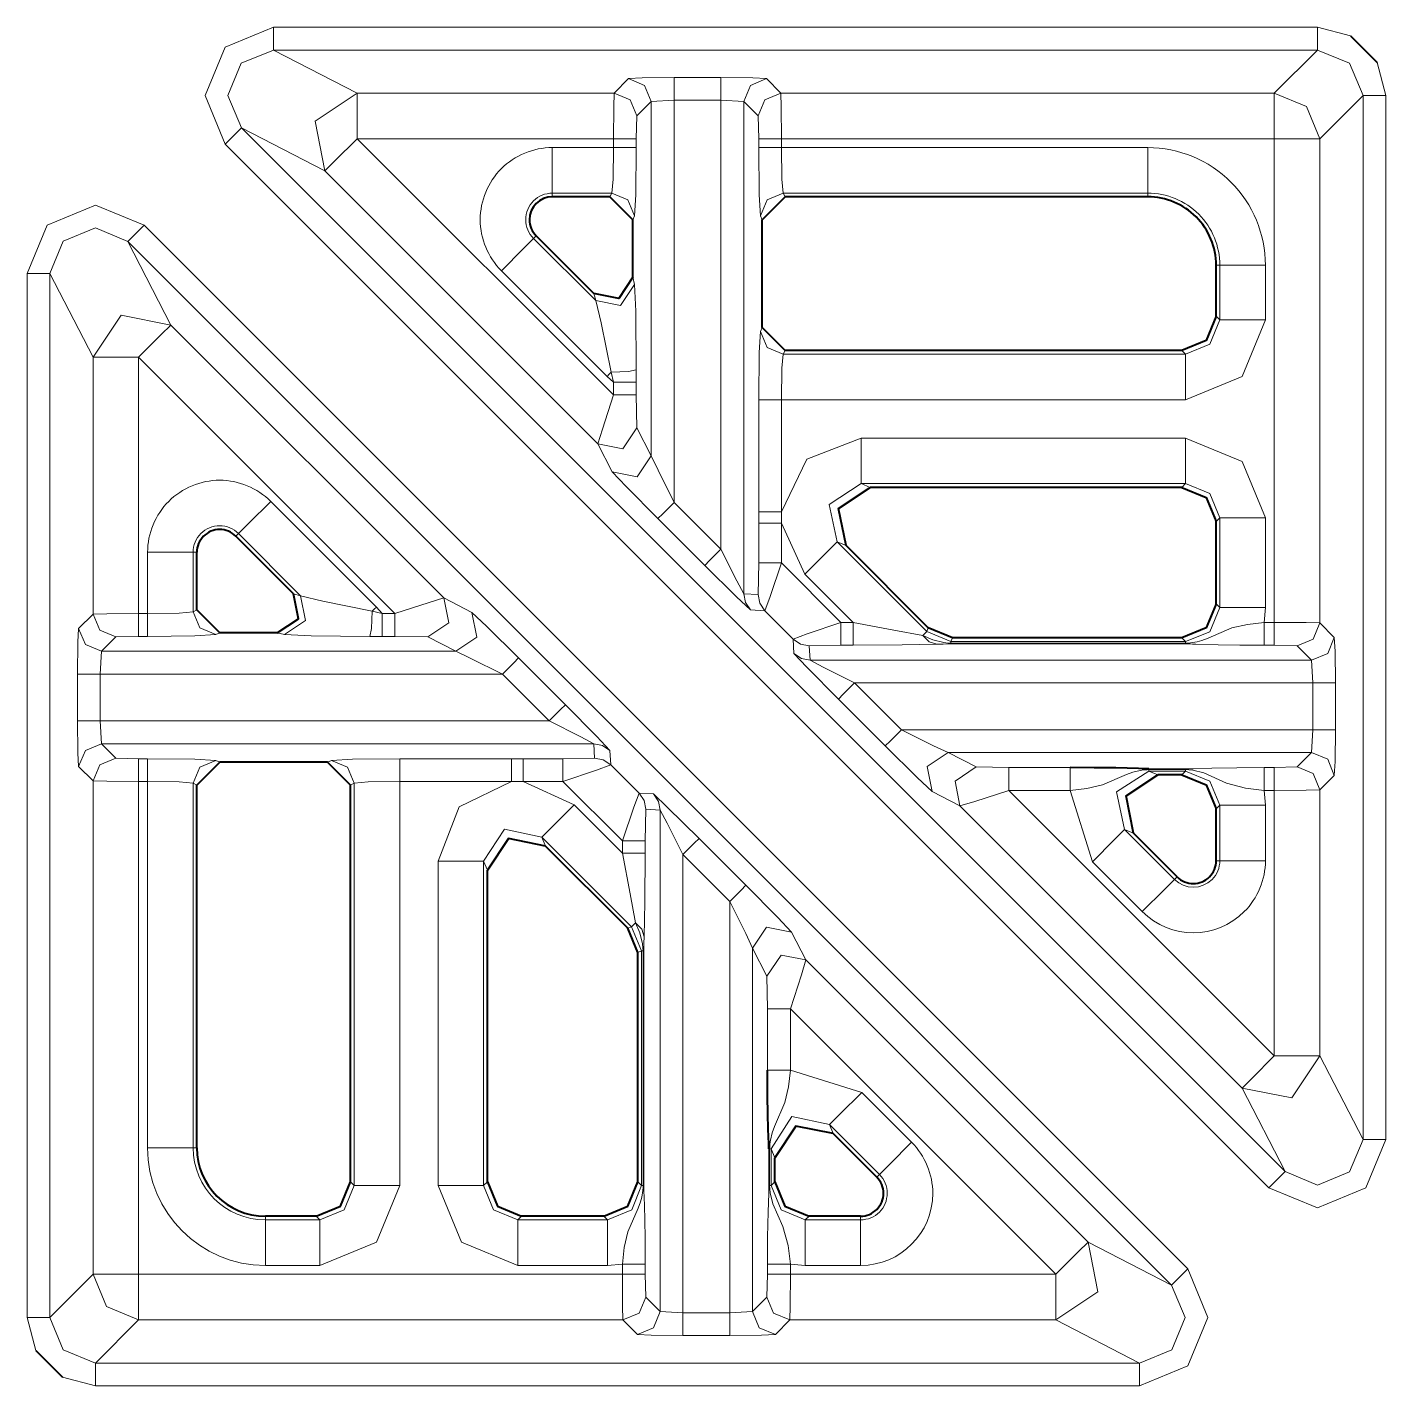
# Model space of a CAD drawing. Header units: millimetres. Extents: x 0 to 2941, y -405 to 1422.
# Drawn here: x 911.58 to 941.35, y 455.9 to 485.68 of the extents above; entities that cross this region are included whole.
import ezdxf

# ---------------------------------------------------------------- set-up
doc = ezdxf.new("R2010")
doc.units = ezdxf.units.MM
doc.layers.add('FINE', color=9, linetype='Continuous')
doc.layers.add('OUTLINE', color=7, linetype='Continuous')

msp = doc.modelspace()

# ---------------------------------------------------------------- linework, layer by layer
at = {"layer": 'FINE', "lineweight": 9}
for p, q in [((939.854, 485.677), (916.98, 485.677)), ((940.581, 485.489), (939.854, 485.677)), ((918.813, 484.234), (916.98, 485.177)), ((941.354, 484.178), (941.165, 484.905)), ((926.782, 484.574), (925.757, 484.574)), ((928.097, 484.234), (927.782, 484.549)), ((924.442, 484.234), (918.813, 484.234)), ((938.91, 484.234), (928.097, 484.234)), ((939.91, 483.234), (940.854, 484.178)), ((940.854, 484.178), (940.854, 461.304)), ((941.354, 461.304), (941.354, 484.178)), ((924.942, 483.734), (925.257, 484.049)), ((925.257, 484.049), (925.757, 484.075)), ((925.257, 476.286), (925.257, 484.049)), ((925.757, 484.075), (925.757, 475.263)), ((925.757, 484.075), (926.782, 484.075)), ((926.782, 474.237), (926.782, 484.075)), ((926.782, 484.075), (927.282, 484.049)), ((927.282, 484.049), (927.598, 483.734)), ((927.282, 484.049), (927.282, 473.261)), ((924.929, 483.234), (924.942, 483.734)), ((927.598, 483.734), (927.61, 483.234)), ((916.274, 483.47), (918.106, 482.527)), ((939.147, 460.598), (916.274, 483.47)), ((918.813, 483.234), (924.429, 483.234)), ((924.429, 477.618), (918.813, 483.234)), ((924.429, 483.234), (924.429, 483.039)), ((924.929, 483.039), (924.929, 483.234)), ((927.61, 483.234), (927.61, 483.039)), ((928.11, 483.234), (938.91, 483.234)), ((928.11, 483.039), (928.11, 483.234)), ((938.91, 483.234), (938.91, 472.634)), ((939.91, 472.621), (939.91, 483.234)), ((915.92, 483.117), (938.793, 460.244)), ((924.429, 483.039), (923.088, 483.039)), ((936.135, 483.039), (928.11, 483.039)), ((918.106, 482.527), (924.088, 476.545)), ((923.088, 482.04), (924.392, 482.04)), ((923.088, 481.959), (923.088, 482.04)), ((924.392, 482.04), (924.351, 481.959)), ((928.147, 482.04), (936.135, 482.04)), ((928.188, 481.959), (928.147, 482.04)), ((936.135, 482.04), (936.135, 481.959)), ((924.851, 481.458), (924.892, 481.54)), ((927.648, 481.54), (927.689, 481.458)), ((914.14, 481.337), (937.013, 458.464)), ((922.677, 481.047), (922.735, 481.105)), ((924.039, 479.686), (922.677, 481.047)), ((911.58, 457.403), (911.58, 480.277)), ((921.971, 480.341), (924.287, 478.025)), ((937.635, 480.459), (937.716, 480.459)), ((937.716, 480.459), (937.716, 479.261)), ((938.715, 479.261), (938.715, 480.459)), ((924.892, 480.039), (924.851, 480.196)), ((923.998, 479.841), (924.039, 479.686)), ((914.73, 479.15), (920.712, 473.169)), ((927.689, 479.093), (927.648, 479.011)), ((937.716, 479.261), (937.635, 479.342)), ((928.147, 478.512), (928.188, 478.593)), ((936.967, 478.512), (928.147, 478.512)), ((936.886, 478.593), (936.967, 478.512)), ((914.023, 478.444), (914.023, 472.828)), ((919.639, 472.828), (914.023, 478.444)), ((924.929, 477.898), (924.928, 478.167)), ((924.287, 478.025), (924.429, 477.898)), ((924.381, 478.12), (924.429, 477.898)), ((924.429, 477.898), (924.429, 477.618)), ((924.929, 477.618), (924.929, 477.898)), ((924.942, 476.899), (924.929, 477.618)), ((927.61, 477.513), (927.61, 475.06)), ((928.11, 477.513), (936.967, 477.513)), ((928.11, 475.06), (928.11, 477.513)), ((925.257, 476.286), (924.942, 476.899)), ((924.088, 476.545), (924.403, 475.933)), ((936.967, 476.673), (929.858, 476.673)), ((936.967, 475.675), (936.886, 475.593)), ((916.916, 475.286), (919.232, 472.97)), ((926.782, 474.237), (925.757, 475.263)), ((925.403, 474.909), (926.429, 473.883)), ((937.635, 474.844), (937.716, 474.926)), ((937.716, 474.926), (937.716, 472.961)), ((938.715, 472.961), (938.715, 474.926)), ((927.61, 474.805), (927.61, 473.937)), ((928.11, 474.805), (928.622, 473.69)), ((928.11, 473.937), (928.11, 474.805)), ((929.328, 474.396), (929.525, 474.315)), ((931.293, 472.431), (929.328, 474.396)), ((914.219, 472.828), (914.219, 474.169)), ((915.217, 474.169), (915.217, 472.865)), ((915.299, 474.169), (915.217, 474.169)), ((927.61, 473.937), (927.598, 473.243)), ((928.622, 473.69), (929.678, 472.634)), ((927.598, 473.243), (927.282, 473.261)), ((914.023, 472.828), (914.219, 472.828)), ((915.217, 472.865), (915.299, 472.906)), ((919.137, 472.876), (919.359, 472.828)), ((919.232, 472.97), (919.359, 472.828)), ((919.359, 472.828), (919.639, 472.828)), ((927.429, 472.908), (927.744, 472.89)), ((927.744, 472.89), (928.366, 472.268)), ((937.716, 472.961), (937.635, 473.042)), ((938.684, 472.634), (938.715, 472.961)), ((931.327, 472.513), (931.293, 472.431)), ((938.91, 472.634), (938.684, 472.634)), ((940.225, 472.306), (939.91, 472.621)), ((913.523, 472.316), (913.208, 472)), ((914.023, 472.328), (913.523, 472.316)), ((914.219, 472.328), (914.023, 472.328)), ((915.799, 472.406), (915.717, 472.365)), ((917.218, 472.365), (917.061, 472.406)), ((919.359, 472.328), (919.09, 472.328)), ((919.639, 472.328), (919.359, 472.328)), ((920.358, 472.315), (919.639, 472.328)), ((920.971, 472), (920.358, 472.315)), ((928.366, 472.268), (928.384, 471.953)), ((931.823, 472.212), (931.856, 472.293)), ((936.967, 472.212), (931.823, 472.212)), ((936.886, 472.293), (936.967, 472.212)), ((913.208, 472), (913.182, 471.5)), ((920.971, 472), (913.208, 472)), ((928.719, 472.121), (929.414, 472.134)), ((928.737, 471.806), (928.719, 472.121)), ((929.414, 472.134), (929.678, 472.134)), ((936.967, 472.18), (931.823, 472.18)), ((931.823, 472.163), (936.967, 472.163)), ((939.41, 472.121), (939.725, 471.806)), ((939.725, 471.806), (928.737, 471.806)), ((939.725, 471.806), (939.751, 471.306)), ((912.683, 470.475), (912.683, 471.5)), ((913.182, 471.5), (921.994, 471.5)), ((913.182, 471.5), (913.182, 470.475)), ((923.02, 470.475), (921.994, 471.5)), ((929.713, 471.306), (939.751, 471.306)), ((930.739, 470.281), (929.713, 471.306)), ((939.751, 471.306), (939.751, 470.281)), ((940.251, 470.281), (940.251, 471.306)), ((929.359, 470.953), (930.385, 469.927)), ((923.02, 470.475), (913.182, 470.475)), ((913.182, 470.475), (913.208, 469.975)), ((939.751, 470.281), (930.739, 470.281)), ((939.751, 470.281), (939.725, 469.781)), ((913.208, 469.975), (923.996, 469.975)), ((913.208, 469.975), (913.523, 469.66)), ((924.014, 469.66), (923.996, 469.975)), ((913.523, 469.66), (914.023, 469.647)), ((914.023, 469.647), (914.219, 469.647)), ((915.717, 469.609), (915.799, 469.568)), ((918.164, 469.568), (918.246, 469.609)), ((919.743, 469.647), (922.197, 469.647)), ((922.452, 469.647), (923.32, 469.647)), ((923.32, 469.647), (924.014, 469.66)), ((924.349, 469.828), (924.367, 469.513)), ((931.763, 469.781), (939.725, 469.781)), ((932.375, 469.465), (931.763, 469.781)), ((939.725, 469.781), (939.41, 469.465)), ((913.023, 469.159), (912.708, 469.475)), ((924.367, 469.513), (924.989, 468.891)), ((933.095, 469.453), (932.375, 469.465)), ((934.435, 469.453), (933.095, 469.453)), ((936.967, 469.423), (936.158, 469.423)), ((936.158, 469.407), (936.967, 469.407)), ((936.354, 469.293), (936.158, 469.375)), ((936.158, 469.375), (936.967, 469.375)), ((936.967, 469.375), (936.886, 469.293)), ((938.91, 469.453), (938.684, 469.453)), ((939.41, 469.465), (938.91, 469.453)), ((939.91, 468.966), (940.225, 469.281)), ((913.023, 458.347), (913.023, 469.159)), ((914.219, 469.147), (914.023, 469.147)), ((914.023, 469.147), (914.023, 458.347)), ((914.219, 461.122), (914.219, 469.147)), ((915.299, 469.069), (915.217, 469.11)), ((915.217, 469.11), (915.217, 461.122)), ((919.743, 469.147), (919.743, 460.29)), ((922.197, 469.147), (919.743, 469.147)), ((922.452, 469.147), (923.567, 468.635)), ((938.91, 463.137), (933.095, 468.953)), ((933.095, 468.953), (934.435, 468.953)), ((934.435, 468.953), (934.922, 467.39)), ((938.684, 468.953), (938.91, 468.953)), ((938.715, 468.626), (938.684, 468.953)), ((938.91, 468.953), (938.91, 463.137)), ((924.989, 468.891), (925.305, 468.873)), ((931.409, 468.927), (932.021, 468.612)), ((925.136, 468.538), (925.123, 467.844)), ((925.451, 468.52), (925.136, 468.538)), ((932.021, 468.612), (938.203, 462.43)), ((938.715, 467.412), (938.715, 468.626)), ((935.628, 468.096), (935.825, 468.015)), ((936.723, 467.001), (935.628, 468.096)), ((922.861, 467.929), (922.942, 467.732)), ((924.826, 465.964), (922.861, 467.929)), ((925.123, 467.844), (925.123, 467.579)), ((926.304, 467.898), (927.33, 466.872)), ((925.951, 467.544), (925.951, 457.506)), ((926.977, 466.518), (925.951, 467.544)), ((934.922, 467.39), (936.017, 466.295)), ((936.781, 467.058), (936.723, 467.001)), ((926.977, 457.506), (926.977, 466.518)), ((924.744, 465.93), (924.826, 465.964)), ((925.045, 465.434), (924.826, 465.964)), ((928.33, 465.848), (928.645, 465.236)), ((925.045, 465.434), (924.964, 465.401)), ((925.045, 460.29), (925.045, 465.434)), ((925.077, 460.29), (925.077, 465.434)), ((925.094, 465.434), (925.094, 460.29)), ((928.645, 465.236), (934.827, 459.054)), ((927.804, 464.162), (927.791, 464.882)), ((927.804, 462.822), (927.804, 464.162)), ((934.12, 458.347), (928.304, 464.162)), ((928.304, 464.162), (928.304, 462.822)), ((928.304, 462.822), (929.867, 462.335)), ((938.203, 462.43), (939.147, 460.598)), ((929.867, 462.335), (930.962, 461.24)), ((930.256, 460.533), (929.161, 461.629)), ((929.161, 461.629), (929.242, 461.432)), ((915.217, 461.122), (915.299, 461.122)), ((927.833, 460.29), (927.833, 461.099)), ((927.85, 461.099), (927.85, 460.29)), ((927.964, 460.903), (927.882, 461.099)), ((927.882, 461.099), (927.882, 460.29)), ((918.664, 460.371), (918.745, 460.29)), ((924.964, 460.371), (925.045, 460.29)), ((927.882, 460.29), (927.964, 460.371)), ((930.199, 460.476), (930.256, 460.533)), ((916.799, 459.622), (916.799, 459.541)), ((916.799, 459.541), (917.996, 459.541)), ((917.996, 459.541), (917.915, 459.622)), ((924.296, 459.541), (924.215, 459.622)), ((928.713, 459.622), (928.631, 459.541)), ((928.631, 459.541), (929.845, 459.541)), ((929.845, 459.541), (929.845, 459.622)), ((934.827, 459.054), (936.659, 458.11)), ((917.996, 458.543), (916.799, 458.543)), ((924.296, 458.543), (922.331, 458.543)), ((924.623, 458.573), (924.296, 458.543)), ((924.623, 458.347), (924.623, 458.573)), ((925.123, 458.573), (925.123, 458.347)), ((927.804, 458.347), (927.804, 458.573)), ((928.304, 458.573), (928.304, 458.347)), ((928.631, 458.543), (928.304, 458.573)), ((929.845, 458.543), (928.631, 458.543)), ((912.08, 457.403), (913.023, 458.347)), ((914.023, 458.347), (924.623, 458.347)), ((925.123, 458.347), (925.136, 457.847)), ((927.792, 457.847), (927.804, 458.347)), ((928.304, 458.347), (934.12, 458.347)), ((927.476, 457.532), (927.792, 457.847)), ((911.768, 456.676), (911.58, 457.403)), ((914.023, 457.347), (913.079, 456.403)), ((924.636, 457.347), (914.023, 457.347)), ((924.951, 457.032), (924.636, 457.347)), ((925.451, 457.532), (925.951, 457.506)), ((925.951, 457.506), (926.977, 457.506)), ((926.977, 457.506), (927.476, 457.532)), ((935.953, 456.403), (934.12, 457.347)), ((926.977, 457.006), (925.951, 457.006)), ((913.079, 456.403), (935.953, 456.403)), ((913.079, 455.904), (912.352, 456.092)), ((935.953, 455.904), (913.079, 455.904))]:
    msp.add_line(p, q, dxfattribs=at)
for points in [[(916.98, 485.677), (915.919, 485.238), (915.48, 484.178), (915.92, 483.117)], [(916.98, 485.177), (916.98, 485.328), (916.98, 485.677)], [(939.854, 485.177), (939.854, 485.328), (939.854, 485.677)], [(916.274, 483.47), (915.979, 484.178), (916.272, 484.885), (916.98, 485.177)], [(916.98, 485.177), (939.854, 485.177), (938.91, 484.234)], [(939.854, 485.177), (940.561, 484.885), (940.854, 484.178)], [(925.757, 484.574), (925.059, 484.567), (924.757, 484.549), (924.442, 484.234)], [(925.257, 484.049), (925.11, 484.402), (924.757, 484.549)], [(925.757, 484.075), (925.757, 484.423), (925.757, 484.574)], [(926.782, 484.075), (926.782, 484.423), (926.782, 484.574)], [(927.782, 484.549), (927.48, 484.567), (926.782, 484.574)], [(927.282, 484.049), (927.429, 484.402), (927.782, 484.549)], [(918.813, 484.234), (917.891, 483.616), (918.106, 482.527)], [(918.813, 484.234), (918.813, 483.932), (918.813, 483.234)], [(924.442, 484.234), (924.433, 483.932), (924.429, 483.234)], [(924.942, 483.734), (924.795, 484.087), (924.442, 484.234)], [(927.598, 483.734), (927.744, 484.087), (928.097, 484.234)], [(928.11, 483.234), (928.106, 483.932), (928.097, 484.234)], [(939.91, 483.234), (939.617, 483.941), (938.91, 484.234)], [(938.91, 483.234), (938.91, 483.932), (938.91, 484.234)], [(941.354, 484.178), (941.005, 484.178), (940.854, 484.178)], [(916.274, 483.47), (916.168, 483.365), (915.92, 483.117)], [(918.106, 482.527), (918.318, 482.738), (918.813, 483.234)], [(924.929, 483.234), (924.778, 483.234), (924.429, 483.234)], [(927.61, 483.234), (927.761, 483.234), (928.11, 483.234)], [(938.91, 483.234), (939.608, 483.234), (939.91, 483.234)], [(923.088, 483.039), (923.088, 482.35), (923.088, 482.04)], [(924.429, 483.039), (924.418, 482.35), (924.392, 482.04)], [(924.929, 483.039), (924.778, 483.039), (924.429, 483.039)], [(924.892, 481.54), (924.918, 482.006), (924.929, 483.039)], [(927.61, 483.039), (927.761, 483.039), (928.11, 483.039)], [(927.61, 483.039), (927.621, 482.006), (927.648, 481.54)], [(928.147, 482.04), (928.121, 482.35), (928.11, 483.039)], [(936.135, 483.039), (936.135, 482.35), (936.135, 482.04)], [(924.892, 481.54), (924.745, 481.893), (924.392, 482.04)], [(927.648, 481.54), (927.794, 481.893), (928.147, 482.04)], [(911.58, 480.277), (912.019, 481.338), (913.079, 481.777), (914.14, 481.337)], [(913.787, 480.983), (913.079, 481.278), (912.372, 480.985), (912.08, 480.277)], [(913.787, 480.983), (913.892, 481.089), (914.14, 481.337)], [(936.659, 458.11), (913.787, 480.983), (914.73, 479.15)], [(921.971, 480.341), (922.458, 480.828), (922.677, 481.047)], [(912.08, 480.277), (911.929, 480.277), (911.58, 480.277)], [(913.023, 478.444), (912.08, 480.277), (912.08, 457.403)], [(938.715, 480.459), (938.026, 480.459), (937.716, 480.459)], [(924.039, 479.686), (924.583, 479.58), (924.892, 480.039)], [(924.928, 478.167), (924.916, 479.456), (924.892, 480.039)], [(924.039, 479.686), (924.156, 479.196), (924.381, 478.12)], [(913.023, 478.444), (913.641, 479.366), (914.73, 479.15)], [(914.73, 479.15), (914.519, 478.939), (914.023, 478.444)], [(937.716, 479.261), (937.498, 478.73), (936.967, 478.512)], [(936.967, 477.513), (938.203, 478.025), (938.715, 479.261)], [(937.716, 479.261), (938.026, 479.261), (938.715, 479.261)], [(927.648, 479.011), (927.621, 478.546), (927.61, 477.513)], [(928.147, 478.512), (927.794, 478.659), (927.648, 479.011)], [(928.11, 477.513), (928.121, 478.202), (928.147, 478.512)], [(936.967, 478.512), (936.967, 478.202), (936.967, 477.513)], [(912.708, 472.5), (913.023, 472.815), (913.023, 478.444)], [(913.023, 478.444), (913.325, 478.444), (914.023, 478.444)], [(924.381, 478.12), (924.76, 478.132), (924.928, 478.167)], [(924.381, 478.12), (924.334, 478.073), (924.287, 478.025)], [(924.429, 477.898), (924.778, 477.898), (924.929, 477.898)], [(924.429, 477.618), (924.185, 476.871), (924.088, 476.545)], [(924.429, 477.618), (924.778, 477.618), (924.929, 477.618)], [(928.11, 477.513), (927.761, 477.513), (927.61, 477.513)], [(924.088, 476.545), (924.633, 476.437), (924.942, 476.899)], [(929.858, 476.673), (928.664, 476.208), (928.11, 475.06)], [(929.858, 475.675), (929.858, 475.985), (929.858, 476.673)], [(936.967, 475.675), (936.967, 475.985), (936.967, 476.673)], [(938.715, 474.926), (938.203, 476.162), (936.967, 476.673)], [(924.403, 475.933), (924.948, 475.825), (925.257, 476.286)], [(925.757, 475.263), (925.408, 475.968), (925.257, 476.286)], [(924.403, 475.933), (924.706, 475.614), (925.403, 474.909)], [(929.328, 474.396), (929.153, 475.218), (929.858, 475.675)], [(930.054, 475.593), (929.858, 475.675), (936.967, 475.675)], [(936.967, 475.675), (937.498, 475.457), (937.716, 474.926)], [(916.916, 475.286), (916.429, 474.799), (916.21, 474.58)], [(925.403, 474.909), (925.509, 475.015), (925.757, 475.263)], [(928.11, 475.06), (927.761, 475.06), (927.61, 475.06)], [(927.61, 475.06), (927.61, 474.933), (927.61, 474.805)], [(928.11, 474.805), (928.109, 474.933), (928.11, 475.06)], [(937.716, 474.926), (938.026, 474.926), (938.715, 474.926)], [(928.11, 474.805), (927.761, 474.805), (927.61, 474.805)], [(917.416, 473.259), (917.571, 473.218), (916.21, 474.58), (916.152, 474.522)], [(928.622, 473.69), (929.109, 474.177), (929.328, 474.396)], [(914.219, 474.169), (914.907, 474.169), (915.217, 474.169)], [(926.429, 473.883), (926.535, 473.989), (926.782, 474.237)], [(927.282, 473.261), (927.131, 473.546), (926.782, 474.237)], [(926.429, 473.883), (927.127, 473.192), (927.429, 472.908)], [(928.11, 473.937), (927.761, 473.937), (927.61, 473.937)], [(927.744, 472.89), (927.859, 473.198), (928.11, 473.937)], [(929.678, 472.634), (929.414, 472.634), (928.11, 473.937)], [(917.571, 473.218), (917.677, 472.674), (917.218, 472.365)], [(917.571, 473.218), (918.061, 473.101), (919.137, 472.876)], [(919.639, 472.828), (920.386, 473.072), (920.712, 473.169)], [(920.712, 473.169), (920.82, 472.624), (920.358, 472.315)], [(920.712, 473.169), (921.324, 472.853), (921.643, 472.552), (922.348, 471.854), (923.374, 470.828), (924.064, 470.13), (924.349, 469.828)], [(927.429, 472.908), (927.32, 473.07), (927.282, 473.261)], [(927.744, 472.89), (927.635, 473.052), (927.598, 473.243)], [(913.023, 472.815), (913.325, 472.824), (914.023, 472.828)], [(913.523, 472.316), (913.17, 472.462), (913.023, 472.815)], [(914.023, 472.328), (914.023, 472.479), (914.023, 472.828)], [(914.219, 472.828), (914.907, 472.839), (915.217, 472.865)], [(914.219, 472.328), (914.219, 472.479), (914.219, 472.828)], [(915.717, 472.365), (915.364, 472.512), (915.217, 472.865)], [(919.137, 472.876), (919.125, 472.497), (919.09, 472.328)], [(919.137, 472.876), (919.184, 472.923), (919.232, 472.97)], [(919.359, 472.828), (919.359, 472.479), (919.359, 472.328)], [(919.639, 472.828), (919.639, 472.479), (919.639, 472.328)], [(921.324, 472.853), (921.432, 472.309), (920.971, 472)], [(937.716, 472.961), (937.498, 472.43), (936.967, 472.212)], [(937.716, 472.961), (938.026, 472.961), (938.715, 472.961)], [(929.414, 472.634), (928.674, 472.383), (928.366, 472.268)], [(929.414, 472.634), (929.414, 472.285), (929.414, 472.134)], [(929.678, 472.634), (929.678, 472.285), (929.678, 472.134)], [(931.206, 472.345), (930.572, 472.46), (929.678, 472.634)], [(938.684, 472.634), (938.32, 472.591), (937.977, 472.513), (937.459, 472.288), (937.322, 472.237), (937.216, 472.208), (937.07, 472.185), (937, 472.18), (936.967, 472.18)], [(938.684, 472.634), (938.684, 472.285), (938.684, 472.134)], [(938.91, 472.634), (938.91, 472.285), (938.91, 472.134)], [(939.91, 472.621), (939.608, 472.63), (938.91, 472.634)], [(939.91, 472.621), (939.763, 472.268), (939.41, 472.121)], [(912.683, 471.5), (912.69, 472.198), (912.708, 472.5)], [(913.208, 472), (912.855, 472.147), (912.708, 472.5)], [(915.717, 472.365), (915.251, 472.339), (914.219, 472.328)], [(919.09, 472.328), (917.801, 472.341), (917.218, 472.365)], [(928.366, 472.268), (928.528, 472.159), (928.719, 472.121)], [(931.206, 472.345), (931.267, 472.405), (931.293, 472.431)], [(931.206, 472.345), (931.344, 472.206), (931.516, 472.154)], [(931.823, 472.18), (931.752, 472.182), (931.666, 472.191), (931.428, 472.251), (931.206, 472.345)], [(931.823, 472.18), (931.823, 472.201), (931.823, 472.212), (931.293, 472.431)], [(936.967, 472.18), (936.967, 472.201), (936.967, 472.212)], [(940.225, 472.306), (940.079, 471.953), (939.725, 471.806)], [(940.251, 471.306), (940.243, 472.004), (940.225, 472.306)], [(921.994, 471.5), (921.29, 471.849), (920.971, 472)], [(928.384, 471.953), (928.546, 471.844), (928.737, 471.806)], [(928.384, 471.953), (928.669, 471.651), (929.359, 470.953)], [(929.678, 472.134), (930.752, 472.14), (931.516, 472.154), (931.655, 472.159), (931.762, 472.163), (931.796, 472.163), (931.823, 472.163)], [(931.823, 472.18), (931.823, 472.168), (931.823, 472.163)], [(936.967, 472.18), (936.967, 472.168), (936.967, 472.163)], [(936.967, 472.163), (936.98, 472.163), (937.007, 472.163), (937.066, 472.162), (937.115, 472.16), (937.189, 472.158), (937.683, 472.143), (938.154, 472.137), (938.684, 472.134)], [(938.684, 472.134), (938.91, 472.134), (939.41, 472.121)], [(922.348, 471.854), (922.242, 471.748), (921.994, 471.5)], [(929.713, 471.306), (929.022, 471.655), (928.737, 471.806)], [(913.182, 471.5), (912.834, 471.5), (912.683, 471.5)], [(929.713, 471.306), (929.465, 471.059), (929.359, 470.953)], [(940.251, 471.306), (940.1, 471.306), (939.751, 471.306)], [(923.374, 470.828), (923.268, 470.722), (923.02, 470.475)], [(913.182, 470.475), (912.834, 470.475), (912.683, 470.475)], [(912.708, 469.475), (912.69, 469.777), (912.683, 470.475)], [(923.996, 469.975), (923.711, 470.125), (923.02, 470.475)], [(930.739, 470.281), (930.491, 470.033), (930.385, 469.927)], [(931.763, 469.781), (931.444, 469.932), (930.739, 470.281)], [(939.751, 470.281), (940.1, 470.281), (940.251, 470.281)], [(940.225, 469.281), (940.243, 469.583), (940.251, 470.281)], [(913.208, 469.975), (912.855, 469.828), (912.708, 469.475)], [(924.349, 469.828), (924.187, 469.937), (923.996, 469.975)], [(930.385, 469.927), (931.09, 469.229), (931.409, 468.927)], [(913.523, 469.66), (913.17, 469.513), (913.023, 469.159)], [(914.023, 469.647), (914.023, 469.496), (914.023, 469.147)], [(914.219, 469.647), (914.219, 469.496), (914.219, 469.147)], [(914.219, 469.647), (915.251, 469.636), (915.717, 469.609)], [(915.717, 469.609), (915.364, 469.463), (915.217, 469.11)], [(918.246, 469.609), (918.711, 469.636), (919.743, 469.647)], [(918.745, 469.11), (918.598, 469.463), (918.246, 469.609)], [(919.743, 469.147), (919.743, 469.496), (919.743, 469.647)], [(922.197, 469.147), (922.197, 469.496), (922.197, 469.647)], [(922.197, 469.647), (922.325, 469.647), (922.452, 469.647)], [(922.452, 469.147), (922.452, 469.496), (922.452, 469.647)], [(923.32, 469.147), (923.32, 469.496), (923.32, 469.647)], [(924.367, 469.513), (924.205, 469.621), (924.014, 469.66)], [(931.763, 469.781), (931.301, 469.472), (931.409, 468.927)], [(939.725, 469.781), (940.079, 469.634), (940.225, 469.281)], [(924.367, 469.513), (924.059, 469.398), (923.32, 469.147)], [(932.375, 469.465), (931.913, 469.157), (932.021, 468.612)], [(933.095, 469.453), (933.095, 469.302), (933.095, 468.953)], [(934.435, 469.453), (934.435, 469.302), (934.435, 468.953)], [(934.435, 468.953), (934.798, 468.995), (935.141, 469.073), (935.668, 469.303), (935.808, 469.353), (935.967, 469.391), (936.049, 469.402), (936.121, 469.406), (936.158, 469.407)], [(935.628, 468.096), (935.453, 468.918), (936.158, 469.375)], [(936.158, 469.423), (936.158, 469.419), (936.158, 469.407)], [(936.158, 469.407), (936.158, 469.386), (936.158, 469.375)], [(938.684, 469.453), (938.092, 469.45), (937.544, 469.44), (937.136, 469.427), (937.028, 469.424), (936.994, 469.424), (936.967, 469.423)], [(936.967, 469.423), (936.967, 469.419), (936.967, 469.407)], [(936.967, 469.407), (937.037, 469.405), (937.124, 469.396), (937.364, 469.336), (937.864, 469.114), (938.277, 469.003), (938.684, 468.953)], [(936.967, 469.407), (936.967, 469.386), (936.967, 469.375)], [(936.967, 469.375), (937.498, 469.157), (937.716, 468.626)], [(938.684, 469.453), (938.684, 469.302), (938.684, 468.953)], [(938.91, 469.453), (938.91, 469.302), (938.91, 468.953)], [(939.41, 469.465), (939.763, 469.319), (939.91, 468.966)], [(914.023, 469.147), (913.325, 469.151), (913.023, 469.159)], [(915.217, 469.11), (914.907, 469.136), (914.219, 469.147)], [(918.745, 460.29), (918.745, 469.11), (918.664, 469.069)], [(919.743, 469.147), (919.055, 469.136), (918.745, 469.11)], [(920.584, 467.399), (921.049, 468.593), (922.197, 469.147)], [(922.452, 469.147), (922.325, 469.148), (922.197, 469.147)], [(924.623, 467.844), (923.32, 469.147), (922.452, 469.147)], [(932.021, 468.612), (932.347, 468.709), (933.095, 468.953)], [(938.91, 468.953), (939.608, 468.957), (939.91, 468.966)], [(940.854, 461.304), (939.91, 463.137), (939.91, 468.966)], [(924.623, 467.844), (924.875, 468.583), (924.989, 468.891)], [(924.989, 468.891), (925.098, 468.729), (925.136, 468.538)], [(925.305, 468.873), (925.413, 468.711), (925.451, 468.52)], [(925.305, 468.873), (925.606, 468.588), (926.304, 467.898)], [(923.567, 468.635), (923.08, 468.148), (922.861, 467.929)], [(923.567, 468.635), (924.623, 467.579), (924.623, 467.844)], [(925.136, 457.847), (925.451, 457.532), (925.451, 468.52)], [(925.951, 467.544), (925.602, 468.235), (925.451, 468.52)], [(937.635, 468.545), (937.716, 468.626), (937.716, 467.412), (937.635, 467.412)], [(938.715, 468.626), (938.026, 468.626), (937.716, 468.626)], [(922.861, 467.929), (922.039, 468.104), (921.582, 467.399)], [(935.628, 468.096), (935.409, 467.877), (934.922, 467.39)], [(924.623, 467.844), (924.972, 467.844), (925.123, 467.844)], [(925.951, 467.544), (926.198, 467.792), (926.304, 467.898)], [(924.623, 467.579), (924.972, 467.579), (925.123, 467.579)], [(924.912, 466.051), (924.797, 466.685), (924.623, 467.579)], [(925.123, 467.579), (925.117, 466.505), (925.102, 465.741)], [(921.582, 467.399), (921.272, 467.399), (920.584, 467.399)], [(922.331, 458.543), (921.095, 459.054), (920.584, 460.29), (920.584, 467.399)], [(921.664, 467.203), (921.582, 467.399), (921.582, 460.29), (921.664, 460.371)], [(937.716, 467.412), (938.026, 467.412), (938.715, 467.412)], [(926.977, 466.518), (927.224, 466.766), (927.33, 466.872)], [(927.33, 466.872), (928.028, 466.167), (928.33, 465.848)], [(936.723, 467.001), (936.504, 466.781), (936.017, 466.295)], [(927.476, 465.494), (927.325, 465.813), (926.977, 466.518)], [(924.912, 466.051), (924.852, 465.99), (924.826, 465.964)], [(924.912, 466.051), (925.051, 465.912), (925.102, 465.741)], [(925.077, 465.434), (925.075, 465.505), (925.066, 465.591), (925.006, 465.829), (924.912, 466.051)], [(925.102, 465.741), (925.097, 465.602), (925.094, 465.495), (925.094, 465.461), (925.094, 465.434)], [(927.476, 465.494), (927.785, 465.956), (928.33, 465.848)], [(925.077, 465.434), (925.056, 465.434), (925.045, 465.434)], [(925.077, 465.434), (925.089, 465.434), (925.094, 465.434)], [(927.791, 464.882), (927.476, 465.494), (927.476, 457.532)], [(927.791, 464.882), (928.1, 465.344), (928.645, 465.236)], [(928.645, 465.236), (928.548, 464.91), (928.304, 464.162)], [(927.804, 464.162), (927.955, 464.162), (928.304, 464.162)], [(938.203, 462.43), (938.415, 462.642), (938.91, 463.137)], [(938.203, 462.43), (939.292, 462.215), (939.91, 463.137)], [(938.91, 463.137), (939.608, 463.137), (939.91, 463.137)], [(927.804, 462.822), (927.955, 462.822), (928.304, 462.822)], [(928.304, 462.822), (928.262, 462.459), (928.184, 462.116), (927.954, 461.589), (927.904, 461.45), (927.866, 461.29), (927.855, 461.208), (927.851, 461.136), (927.85, 461.099)], [(929.161, 461.629), (929.38, 461.848), (929.867, 462.335)], [(929.161, 461.629), (928.339, 461.804), (927.882, 461.099)], [(930.256, 460.533), (930.475, 460.753), (930.962, 461.24)], [(938.793, 460.244), (939.854, 459.804), (940.914, 460.243), (941.354, 461.304)], [(940.854, 461.304), (940.561, 460.596), (939.854, 460.303), (939.147, 460.598)], [(941.354, 461.304), (941.005, 461.304), (940.854, 461.304)], [(914.219, 461.122), (914.907, 461.122), (915.217, 461.122)], [(927.833, 461.099), (927.838, 461.099), (927.85, 461.099)], [(927.85, 461.099), (927.871, 461.099), (927.882, 461.099)], [(938.793, 460.244), (939.041, 460.492), (939.147, 460.598)], [(917.996, 459.541), (918.527, 459.759), (918.745, 460.29)], [(919.743, 460.29), (919.232, 459.054), (917.996, 458.543)], [(918.745, 460.29), (919.055, 460.29), (919.743, 460.29)], [(921.582, 460.29), (921.272, 460.29), (920.584, 460.29)], [(921.582, 460.29), (921.8, 459.759), (922.331, 459.541)], [(924.296, 459.541), (924.827, 459.759), (925.045, 460.29)], [(924.623, 458.573), (924.666, 458.937), (924.744, 459.28), (924.969, 459.798), (925.02, 459.935), (925.049, 460.041), (925.072, 460.187), (925.076, 460.257), (925.077, 460.29), (925.056, 460.29), (925.045, 460.29)], [(925.077, 460.29), (925.089, 460.29), (925.094, 460.29)], [(925.094, 460.29), (925.094, 460.278), (925.094, 460.25), (925.095, 460.191), (925.097, 460.142), (925.099, 460.068), (925.114, 459.574), (925.12, 459.103), (925.123, 458.573)], [(927.804, 458.573), (927.807, 459.165), (927.817, 459.713), (927.83, 460.121), (927.833, 460.229), (927.833, 460.263), (927.833, 460.29)], [(927.833, 460.29), (927.838, 460.29), (927.85, 460.29)], [(927.85, 460.29), (927.871, 460.29), (927.882, 460.29)], [(927.85, 460.29), (927.852, 460.22), (927.861, 460.133), (927.921, 459.893), (928.143, 459.393), (928.254, 458.98), (928.304, 458.573)], [(927.882, 460.29), (928.1, 459.759), (928.631, 459.541)], [(916.799, 458.543), (916.799, 459.231), (916.799, 459.541)], [(917.996, 459.541), (917.996, 459.231), (917.996, 458.543)], [(922.413, 459.622), (922.331, 459.541), (924.296, 459.541)], [(922.331, 459.541), (922.331, 459.231), (922.331, 458.543)], [(924.296, 459.541), (924.296, 459.231), (924.296, 458.543)], [(928.631, 458.543), (928.631, 459.231), (928.631, 459.541)], [(929.845, 459.541), (929.845, 459.231), (929.845, 458.543)], [(934.827, 459.054), (934.615, 458.842), (934.12, 458.347)], [(934.827, 459.054), (935.042, 457.965), (934.12, 457.347)], [(924.623, 458.573), (924.972, 458.573), (925.123, 458.573)], [(927.804, 458.573), (927.955, 458.573), (928.304, 458.573)], [(914.023, 457.347), (913.316, 457.64), (913.023, 458.347)], [(914.023, 458.347), (913.325, 458.347), (913.023, 458.347)], [(914.023, 458.347), (914.023, 457.649), (914.023, 457.347)], [(924.623, 458.347), (924.972, 458.347), (925.123, 458.347)], [(924.636, 457.347), (924.627, 457.649), (924.623, 458.347)], [(927.804, 458.347), (927.955, 458.347), (928.304, 458.347)], [(928.304, 458.347), (928.3, 457.649), (928.291, 457.347)], [(934.12, 458.347), (934.12, 457.649), (934.12, 457.347)], [(937.013, 458.464), (937.453, 457.403), (937.014, 456.343), (935.953, 455.904)], [(937.013, 458.464), (936.765, 458.216), (936.659, 458.11)], [(935.953, 456.403), (936.661, 456.696), (936.954, 457.403), (936.659, 458.11)], [(924.636, 457.347), (924.989, 457.494), (925.136, 457.847)], [(927.792, 457.847), (927.938, 457.494), (928.291, 457.347)], [(912.08, 457.403), (911.929, 457.403), (911.58, 457.403)], [(912.08, 457.403), (912.372, 456.696), (913.079, 456.403)], [(924.951, 457.032), (925.304, 457.178), (925.451, 457.532)], [(925.951, 457.006), (925.951, 457.157), (925.951, 457.506)], [(926.977, 457.506), (926.977, 457.157), (926.977, 457.006)], [(927.476, 457.532), (927.623, 457.178), (927.976, 457.032)], [(934.12, 457.347), (928.291, 457.347), (927.976, 457.032)], [(925.951, 457.006), (925.253, 457.014), (924.951, 457.032)], [(927.976, 457.032), (927.674, 457.014), (926.977, 457.006)], [(913.079, 455.904), (913.079, 456.253), (913.079, 456.403)], [(935.953, 455.904), (935.953, 456.253), (935.953, 456.403)]]:
    msp.add_lwpolyline(points, dxfattribs=at)
for points in [[(923.088, 483.039, 0.41423), (921.508, 481.458, 0.1989), (921.971, 480.341)], [(938.715, 480.459, 0.414233), (936.135, 483.038)], [(923.088, 482.04, 0.414214), (922.507, 481.458, 0.198947), (922.677, 481.047)], [(937.716, 480.459, 0.41423), (936.135, 482.04)], [(916.916, 475.286, 0.414214), (914.681, 475.286, 0.198877), (914.219, 474.169)], [(916.21, 474.58, 0.414214), (915.387, 474.58, 0.198842), (915.217, 474.169)], [(936.017, 466.295, 0.414132), (938.252, 466.295, 0.199028), (938.715, 467.412)], [(936.723, 467.001, 0.41388), (937.546, 467.001, 0.198842), (937.716, 467.412)], [(929.845, 458.543, 0.414198), (931.425, 460.122, 0.198872), (930.962, 461.24)], [(914.219, 461.122, 0.414204), (916.799, 458.542)], [(915.217, 461.122, 0.414182), (916.799, 459.541)], [(929.845, 459.541, 0.414214), (930.426, 460.122, 0.198963), (930.256, 460.534)]]:
    msp.add_lwpolyline(points, format="xyb", dxfattribs=at)
at = {"layer": 'OUTLINE', "lineweight": 40}
for p, q in [((940.581, 485.489), (941.165, 484.905)), ((924.351, 481.959), (923.088, 481.959)), ((924.351, 481.959), (924.851, 481.458)), ((936.135, 481.959), (928.188, 481.959)), ((924.851, 480.196), (924.851, 481.458)), ((923.998, 479.841), (922.735, 481.105)), ((937.635, 479.342), (937.635, 480.459)), ((928.188, 478.593), (927.689, 479.093)), ((936.886, 478.593), (928.188, 478.593)), ((936.886, 475.593), (930.054, 475.593)), ((937.635, 473.042), (937.635, 474.844)), ((917.416, 473.259), (916.152, 474.522)), ((915.299, 472.906), (915.299, 474.169)), ((915.299, 472.906), (915.799, 472.406)), ((917.061, 472.406), (915.799, 472.406)), ((915.799, 469.568), (915.299, 469.069)), ((918.164, 469.568), (915.799, 469.568)), ((918.664, 469.069), (918.164, 469.568)), ((936.886, 469.293), (936.354, 469.293)), ((915.299, 461.122), (915.299, 469.069)), ((918.664, 460.371), (918.664, 469.069)), ((937.635, 467.412), (937.635, 468.545)), ((936.781, 467.058), (935.825, 468.015)), ((924.744, 465.93), (922.942, 467.732)), ((921.664, 460.371), (921.664, 467.203)), ((924.964, 465.401), (924.744, 465.93)), ((924.964, 460.371), (924.964, 465.401)), ((930.199, 460.476), (929.242, 461.432)), ((927.964, 460.371), (927.964, 460.903)), ((917.915, 459.622), (916.799, 459.622)), ((924.215, 459.622), (922.413, 459.622)), ((929.845, 459.622), (928.713, 459.622)), ((911.768, 456.676), (912.352, 456.092))]:
    msp.add_line(p, q, dxfattribs=at)
for points in [[(923.088, 481.959, 0.414163), (922.588, 481.458, 0.199028), (922.735, 481.105)], [(937.635, 480.459, 0.414214), (936.135, 481.959)], [(916.152, 474.522, 0.414214), (915.445, 474.522, 0.198409), (915.298, 474.169)], [(936.781, 467.058, 0.414214), (937.488, 467.058, 0.198995), (937.635, 467.412)], [(915.299, 461.122, 0.414197), (916.799, 459.622)], [(929.845, 459.622, 0.414214), (930.345, 460.122, 0.19892), (930.199, 460.476)]]:
    msp.add_lwpolyline(points, format="xyb", dxfattribs=at)
for points in [[(927.689, 479.093), (927.689, 481.458), (928.188, 481.959)], [(924.851, 480.196), (924.543, 479.733), (923.998, 479.841)], [(937.635, 479.342), (937.415, 478.813), (936.886, 478.593)], [(931.327, 472.513), (929.525, 474.315), (929.36, 475.132), (930.054, 475.593)], [(936.886, 475.593), (937.415, 475.374), (937.635, 474.844)], [(917.061, 472.406), (917.524, 472.714), (917.416, 473.259)], [(937.635, 473.042), (937.415, 472.513), (936.886, 472.293)], [(936.886, 472.293), (931.856, 472.293), (931.327, 472.513)], [(936.158, 469.423), (936.143, 469.424), (936.114, 469.424), (936.08, 469.424), (936.008, 469.426), (935.933, 469.429), (935.434, 469.444), (934.965, 469.45), (934.435, 469.453)], [(935.825, 468.015), (935.66, 468.832), (936.354, 469.293)], [(936.886, 469.293), (937.415, 469.074), (937.635, 468.545)], [(922.942, 467.732), (922.125, 467.897), (921.664, 467.203)], [(927.833, 461.099), (927.833, 461.114), (927.833, 461.143), (927.833, 461.177), (927.83, 461.249), (927.828, 461.324), (927.813, 461.822), (927.807, 462.292), (927.804, 462.822)], [(929.242, 461.432), (928.425, 461.597), (927.964, 460.903)], [(917.915, 459.622), (918.444, 459.842), (918.664, 460.371)], [(921.664, 460.371), (921.883, 459.842), (922.413, 459.622)], [(924.215, 459.622), (924.744, 459.842), (924.964, 460.371)], [(927.964, 460.371), (928.183, 459.842), (928.713, 459.622)]]:
    msp.add_lwpolyline(points, dxfattribs=at)

doc.saveas('drawing.dxf')
